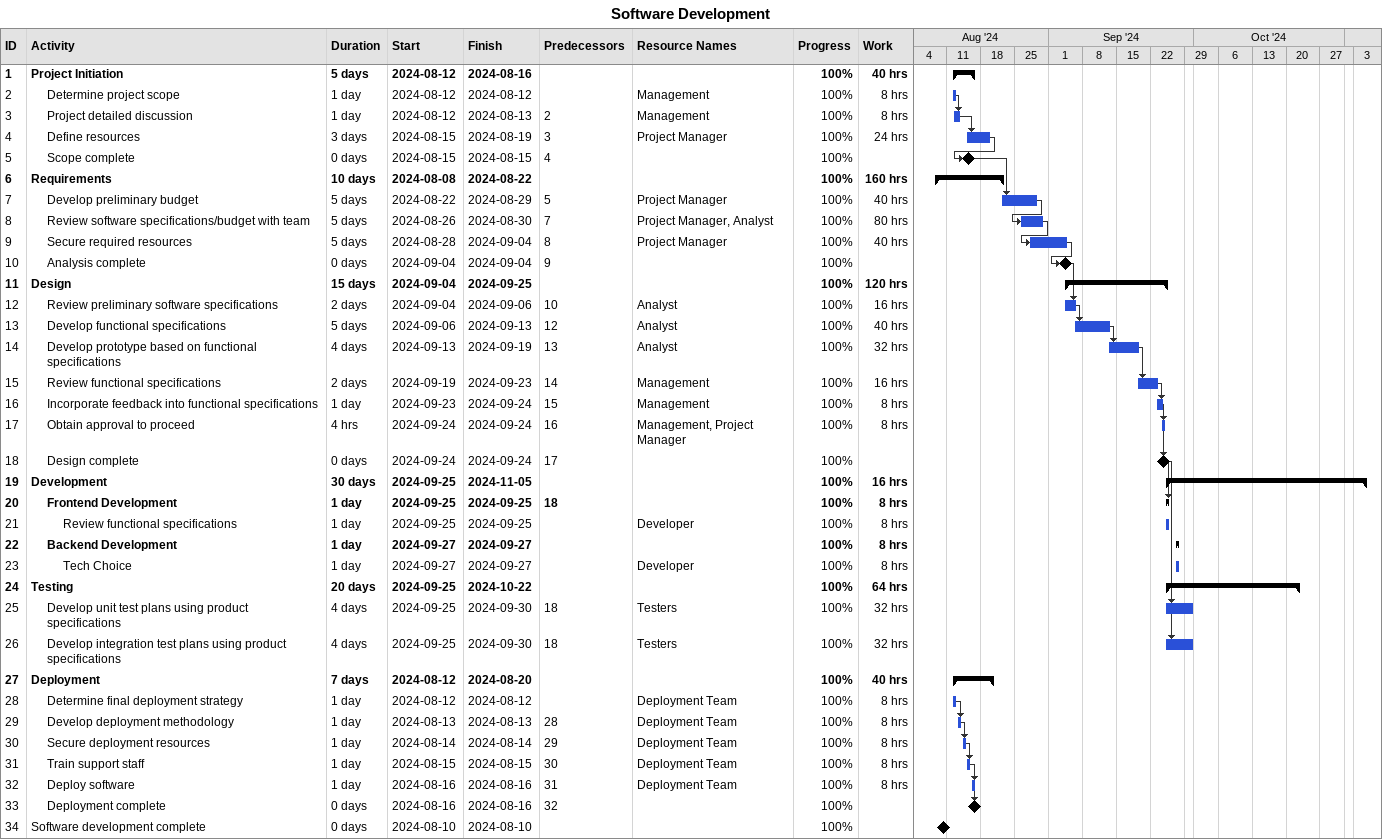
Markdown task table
Software Development

| ID | Level | Task | Duration | Start | Finish | Predecessors | Resources | % complete | Work (h) |
|---|---|---|---|---|---|---|---|---|---|
| 1 | 1 | **Project Initiation** | 5d | 2024-08-12 | 2024-08-16 |  |  | 100 | 40 |
| 2 | 2 | Determine project scope | 1d | 2024-08-12 | 2024-08-12 |  | Management | 100 | 8 |
| 3 | 2 | Project detailed discussion | 1d | 2024-08-12 | 2024-08-13 | 2 | Management | 100 | 8 |
| 4 | 2 | Define resources | 3d | 2024-08-15 | 2024-08-19 | 3 | Project Manager | 100 | 24 |
| 5 | 2 | Scope complete | 0d | 2024-08-15 | 2024-08-15 | 4 |  | 100 |  |
| 6 | 1 | **Requirements** | 10d | 2024-08-08 | 2024-08-22 |  |  | 100 | 160 |
| 7 | 2 | Develop preliminary budget | 5d | 2024-08-22 | 2024-08-29 | 5 | Project Manager | 100 | 40 |
| 8 | 2 | Review software specifications/budget with team | 5d | 2024-08-26 | 2024-08-30 | 7 | Project Manager, Analyst | 100 | 80 |
| 9 | 2 | Secure required resources | 5d | 2024-08-28 | 2024-09-04 | 8 | Project Manager | 100 | 40 |
| 10 | 2 | Analysis complete | 0d | 2024-09-04 | 2024-09-04 | 9 |  | 100 |  |
| 11 | 1 | **Design** | 15d | 2024-09-04 | 2024-09-25 |  |  | 100 | 120 |
| 12 | 2 | Review preliminary software specifications | 2d | 2024-09-04 | 2024-09-06 | 10 | Analyst | 100 | 16 |
| 13 | 2 | Develop functional specifications | 5d | 2024-09-06 | 2024-09-13 | 12 | Analyst | 100 | 40 |
| 14 | 2 | Develop prototype based on functional specifications | 4d | 2024-09-13 | 2024-09-19 | 13 | Analyst | 100 | 32 |
| 15 | 2 | Review functional specifications | 2d | 2024-09-19 | 2024-09-23 | 14 | Management | 100 | 16 |
| 16 | 2 | Incorporate feedback into functional specifications | 1d | 2024-09-23 | 2024-09-24 | 15 | Management | 100 | 8 |
| 17 | 2 | Obtain approval to proceed | 4h | 2024-09-24 | 2024-09-24 | 16 | Management, Project Manager | 100 | 8 |
| 18 | 2 | Design complete | 0d | 2024-09-24 | 2024-09-24 | 17 |  | 100 |  |
| 19 | 1 | **Development** | 30d | 2024-09-25 | 2024-11-05 |  |  | 100 | 16 |
| 20 | 2 | **Frontend Development** | 1d | 2024-09-25 | 2024-09-25 | 18 |  | 100 | 8 |
| 21 | 3 | Review functional specifications | 1d | 2024-09-25 | 2024-09-25 |  | Developer | 100 | 8 |
| 22 | 2 | **Backend Development** | 1d | 2024-09-27 | 2024-09-27 |  |  | 100 | 8 |
| 23 | 3 | Tech Choice | 1d | 2024-09-27 | 2024-09-27 |  | Developer | 100 | 8 |
| 24 | 1 | **Testing** | 20d | 2024-09-25 | 2024-10-22 |  |  | 100 | 64 |
| 25 | 2 | Develop unit test plans using product specifications | 4d | 2024-09-25 | 2024-09-30 | 18 | Testers | 100 | 32 |
| 26 | 2 | Develop integration test plans using product specifications | 4d | 2024-09-25 | 2024-09-30 | 18 | Testers | 100 | 32 |
| 27 | 1 | **Deployment** | 7d | 2024-08-12 | 2024-08-20 |  |  | 100 | 40 |
| 28 | 2 | Determine final deployment strategy | 1d | 2024-08-12 | 2024-08-12 |  | Deployment Team | 100 | 8 |
| 29 | 2 | Develop deployment methodology | 1d | 2024-08-13 | 2024-08-13 | 28 | Deployment Team | 100 | 8 |
| 30 | 2 | Secure deployment resources | 1d | 2024-08-14 | 2024-08-14 | 29 | Deployment Team | 100 | 8 |
| 31 | 2 | Train support staff | 1d | 2024-08-15 | 2024-08-15 | 30 | Deployment Team | 100 | 8 |
| 32 | 2 | Deploy software | 1d | 2024-08-16 | 2024-08-16 | 31 | Deployment Team | 100 | 8 |
| 33 | 2 | Deployment complete | 0d | 2024-08-16 | 2024-08-16 | 32 |  | 100 |  |
| 34 | 1 | Software development complete | 0d | 2024-08-10 | 2024-08-10 |  |  | 100 |  |
